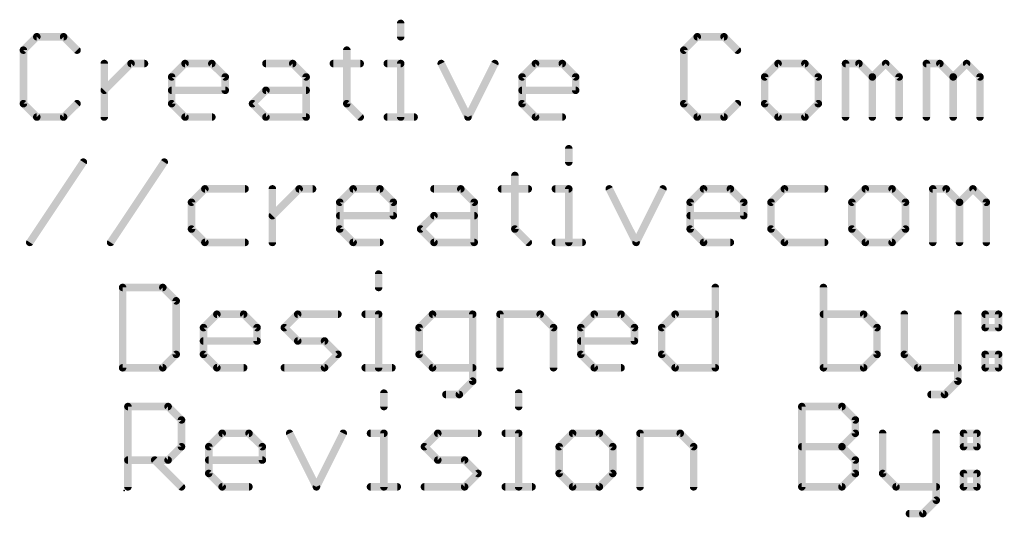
# Model space of a CAD drawing. Extents: x -45 to 63, y -30 to 12.
# Drawn here: x -14.82 to 5.08, y -29.75 to -19.67 of the extents above; entities that cross this region are included whole.
import ezdxf

# ---------------------------------------------------------------- set-up
doc = ezdxf.new("R2010")
doc.units = 0
doc.layers.add('23', color=53, linetype='CONTINUOUS')
doc.layers.add('51', color=53, linetype='CONTINUOUS')

msp = doc.modelspace()

# ---------------------------------------------------------------- linework, layer by layer
at = {"layer": '23'}
msp.add_point((-12.7, -29.21), dxfattribs=at)
at = {"layer": '51', "const_width": 0.1524}
for points in [[(-7.1009, -19.7426), (-7.1009, -20.0138)], [(-14.4681, -20.0138), (-14.7393, -20.285)], [(-13.9258, -20.0138), (-14.4681, -20.0138)], [(-13.6546, -20.285), (-13.9258, -20.0138)], [(-1.098, -20.0138), (-1.3691, -20.285)], [(-0.5556, -20.0138), (-1.098, -20.0138)], [(-0.2845, -20.285), (-0.5556, -20.0138)], [(-14.7393, -20.285), (-14.7393, -21.3696)], [(-8.1923, -20.285), (-8.1923, -21.3696)], [(-1.3691, -20.285), (-1.3691, -21.3696)], [(-13.1021, -21.6408), (-13.1021, -20.5561)], [(-13.1021, -21.0985), (-12.5598, -20.5561)], [(-12.5598, -20.5561), (-12.2886, -20.5561)], [(-11.7378, -20.8273), (-11.4666, -20.5561)], [(-11.4666, -20.5561), (-10.9243, -20.5561)], [(-10.9243, -20.5561), (-10.6531, -20.8273)], [(-9.8295, -20.5561), (-9.2871, -20.5561)], [(-9.2871, -20.5561), (-9.016, -20.8273)], [(-8.4635, -20.5561), (-7.9212, -20.5561)], [(-7.372, -20.5561), (-7.1009, -20.5561)], [(-7.1009, -20.5561), (-7.1009, -21.6408)], [(-6.2806, -20.5561), (-5.7383, -21.6408)], [(-5.7383, -21.6408), (-5.1959, -20.5561)], [(-4.6435, -20.8273), (-4.3723, -20.5561)], [(-4.3723, -20.5561), (-3.83, -20.5561)], [(-3.83, -20.5561), (-3.5588, -20.8273)], [(0.5392, -20.5561), (0.268, -20.8273)], [(1.0815, -20.5561), (0.5392, -20.5561)], [(1.3527, -20.8273), (1.0815, -20.5561)], [(1.9052, -21.6408), (1.9052, -20.5561)], [(1.9052, -20.5561), (2.1763, -20.5561)], [(2.1763, -20.5561), (2.4475, -20.8273)], [(2.4475, -20.8273), (2.7187, -20.5561)], [(2.7187, -20.5561), (2.9898, -20.8273)], [(3.5423, -21.6408), (3.5423, -20.5561)], [(3.5423, -20.5561), (3.8135, -20.5561)], [(3.8135, -20.5561), (4.0847, -20.8273)], [(4.0847, -20.8273), (4.3558, -20.5561)], [(4.3558, -20.5561), (4.627, -20.8273)], [(-11.7378, -21.3696), (-11.7378, -20.8273)], [(-10.6531, -20.8273), (-10.6531, -21.0985)], [(-9.016, -20.8273), (-9.016, -21.6408)], [(-4.6435, -21.3696), (-4.6435, -20.8273)], [(-3.5588, -20.8273), (-3.5588, -21.0985)], [(0.268, -20.8273), (0.268, -21.3696)], [(1.3527, -21.3696), (1.3527, -20.8273)], [(2.4475, -20.8273), (2.4475, -21.6408)], [(2.9898, -20.8273), (2.9898, -21.6408)], [(4.0847, -20.8273), (4.0847, -21.6408)], [(4.627, -20.8273), (4.627, -21.6408)], [(-10.6531, -21.0985), (-11.7378, -21.0985)], [(-10.1006, -21.3696), (-9.8295, -21.0985)], [(-9.8295, -21.0985), (-9.016, -21.0985)], [(-3.5588, -21.0985), (-4.6435, -21.0985)], [(-14.7393, -21.3696), (-14.4681, -21.6408)], [(-13.9258, -21.6408), (-13.6546, -21.3696)], [(-11.4666, -21.6408), (-11.7378, -21.3696)], [(-9.8295, -21.6408), (-10.1006, -21.3696)], [(-8.1923, -21.3696), (-7.9212, -21.6408)], [(-4.3723, -21.6408), (-4.6435, -21.3696)], [(-1.3691, -21.3696), (-1.098, -21.6408)], [(-0.5556, -21.6408), (-0.2845, -21.3696)], [(0.268, -21.3696), (0.5392, -21.6408)], [(1.0815, -21.6408), (1.3527, -21.3696)], [(-14.4681, -21.6408), (-13.9258, -21.6408)], [(-10.9243, -21.6408), (-11.4666, -21.6408)], [(-9.016, -21.6408), (-9.8295, -21.6408)], [(-7.372, -21.6408), (-6.8297, -21.6408)], [(-3.83, -21.6408), (-4.3723, -21.6408)], [(-1.098, -21.6408), (-0.5556, -21.6408)], [(0.5392, -21.6408), (1.0815, -21.6408)], [(-3.6982, -22.2826), (-3.6982, -22.5538)], [(-14.6108, -24.1808), (-13.5262, -22.5538)], [(-12.9737, -24.1808), (-11.889, -22.5538)], [(-4.7896, -22.825), (-4.7896, -23.9096)], [(-11.0654, -23.0961), (-11.3365, -23.3673)], [(-10.2519, -23.0961), (-11.0654, -23.0961)], [(-9.6994, -24.1808), (-9.6994, -23.0961)], [(-9.6994, -23.6385), (-9.157, -23.0961)], [(-9.157, -23.0961), (-8.8859, -23.0961)], [(-8.3351, -23.3673), (-8.0639, -23.0961)], [(-8.0639, -23.0961), (-7.5216, -23.0961)], [(-7.5216, -23.0961), (-7.2504, -23.3673)], [(-6.4268, -23.0961), (-5.8844, -23.0961)], [(-5.8844, -23.0961), (-5.6133, -23.3673)], [(-5.0608, -23.0961), (-4.5184, -23.0961)], [(-3.9693, -23.0961), (-3.6982, -23.0961)], [(-3.6982, -23.0961), (-3.6982, -24.1808)], [(-2.8779, -23.0961), (-2.3356, -24.1808)], [(-2.3356, -24.1808), (-1.7932, -23.0961)], [(-1.2407, -23.3673), (-0.9696, -23.0961)], [(-0.9696, -23.0961), (-0.4272, -23.0961)], [(-0.4272, -23.0961), (-0.1561, -23.3673)], [(0.6676, -23.0961), (0.3964, -23.3673)], [(1.4811, -23.0961), (0.6676, -23.0961)], [(2.3047, -23.0961), (2.0336, -23.3673)], [(2.8471, -23.0961), (2.3047, -23.0961)], [(3.1182, -23.3673), (2.8471, -23.0961)], [(3.6707, -24.1808), (3.6707, -23.0961)], [(3.6707, -23.0961), (3.9419, -23.0961)], [(3.9419, -23.0961), (4.2131, -23.3673)], [(4.2131, -23.3673), (4.4842, -23.0961)], [(4.4842, -23.0961), (4.7554, -23.3673)], [(-11.3365, -23.3673), (-11.3365, -23.9096)], [(-8.3351, -23.9096), (-8.3351, -23.3673)], [(-7.2504, -23.3673), (-7.2504, -23.6385)], [(-5.6133, -23.3673), (-5.6133, -24.1808)], [(-1.2407, -23.9096), (-1.2407, -23.3673)], [(-0.1561, -23.3673), (-0.1561, -23.6385)], [(0.3964, -23.3673), (0.3964, -23.9096)], [(2.0336, -23.3673), (2.0336, -23.9096)], [(3.1182, -23.9096), (3.1182, -23.3673)], [(4.2131, -23.3673), (4.2131, -24.1808)], [(4.7554, -23.3673), (4.7554, -24.1808)], [(-7.2504, -23.6385), (-8.3351, -23.6385)], [(-6.6979, -23.9096), (-6.4268, -23.6385)], [(-6.4268, -23.6385), (-5.6133, -23.6385)], [(-0.1561, -23.6385), (-1.2407, -23.6385)], [(-11.3365, -23.9096), (-11.0654, -24.1808)], [(-8.0639, -24.1808), (-8.3351, -23.9096)], [(-6.4268, -24.1808), (-6.6979, -23.9096)], [(-4.7896, -23.9096), (-4.5184, -24.1808)], [(-0.9696, -24.1808), (-1.2407, -23.9096)], [(0.3964, -23.9096), (0.6676, -24.1808)], [(2.0336, -23.9096), (2.3047, -24.1808)], [(2.8471, -24.1808), (3.1182, -23.9096)], [(-11.0654, -24.1808), (-10.2519, -24.1808)], [(-7.5216, -24.1808), (-8.0639, -24.1808)], [(-5.6133, -24.1808), (-6.4268, -24.1808)], [(-3.9693, -24.1808), (-3.427, -24.1808)], [(-0.4272, -24.1808), (-0.9696, -24.1808)], [(0.6676, -24.1808), (1.4811, -24.1808)], [(2.3047, -24.1808), (2.8471, -24.1808)], [(-7.5483, -24.8226), (-7.5483, -25.0938)], [(-12.7309, -25.0938), (-12.7309, -26.7208)], [(-11.9174, -25.0938), (-12.7309, -25.0938)], [(-11.6463, -25.365), (-11.9174, -25.0938)], [(-0.7319, -25.0938), (-0.7319, -26.7208)], [(1.4578, -25.0938), (1.4578, -26.7208)], [(-11.6463, -26.4496), (-11.6463, -25.365)], [(-11.0938, -25.9073), (-10.8226, -25.6361)], [(-10.8226, -25.6361), (-10.2803, -25.6361)], [(-10.2803, -25.6361), (-10.0091, -25.9073)], [(-9.4566, -25.9073), (-9.1854, -25.6361)], [(-9.1854, -25.6361), (-8.372, -25.6361)], [(-7.8195, -25.6361), (-7.5483, -25.6361)], [(-7.5483, -25.6361), (-7.5483, -26.7208)], [(-6.4569, -25.6361), (-6.728, -25.9073)], [(-5.6434, -25.6361), (-6.4569, -25.6361)], [(-5.6434, -26.992), (-5.6434, -25.6361)], [(-5.0909, -26.7208), (-5.0909, -25.6361)], [(-5.0909, -25.6361), (-4.2774, -25.6361)], [(-4.2774, -25.6361), (-4.0062, -25.9073)], [(-3.4537, -25.9073), (-3.1825, -25.6361)], [(-3.1825, -25.6361), (-2.6402, -25.6361)], [(-2.6402, -25.6361), (-2.369, -25.9073)], [(-1.8165, -25.9073), (-1.5454, -25.6361)], [(-1.5454, -25.6361), (-0.7319, -25.6361)], [(2.2713, -25.6361), (1.4578, -25.6361)], [(2.5424, -25.9073), (2.2713, -25.6361)], [(3.0949, -25.6361), (3.0949, -26.4496)], [(4.1796, -25.6361), (4.1796, -26.992)], [(4.7321, -25.6361), (5.0032, -25.6361)], [(4.7321, -25.9073), (4.7321, -25.6361)], [(5.0032, -25.6361), (5.0032, -25.9073)], [(-11.0938, -26.4496), (-11.0938, -25.9073)], [(-10.0091, -25.9073), (-10.0091, -26.1785)], [(-9.1854, -26.1785), (-9.4566, -25.9073)], [(-6.728, -25.9073), (-6.728, -26.4496)], [(-4.0062, -25.9073), (-4.0062, -26.7208)], [(-3.4537, -26.4496), (-3.4537, -25.9073)], [(-2.369, -25.9073), (-2.369, -26.1785)], [(-1.8165, -26.4496), (-1.8165, -25.9073)], [(2.5424, -26.4496), (2.5424, -25.9073)], [(5.0032, -25.9073), (4.7321, -25.9073)], [(-10.0091, -26.1785), (-11.0938, -26.1785)], [(-8.6431, -26.1785), (-9.1854, -26.1785)], [(-8.372, -26.4496), (-8.6431, -26.1785)], [(-2.369, -26.1785), (-3.4537, -26.1785)], [(-11.9174, -26.7208), (-11.6463, -26.4496)], [(-10.8226, -26.7208), (-11.0938, -26.4496)], [(-8.6431, -26.7208), (-8.372, -26.4496)], [(-6.728, -26.4496), (-6.4569, -26.7208)], [(-3.1825, -26.7208), (-3.4537, -26.4496)], [(-1.5454, -26.7208), (-1.8165, -26.4496)], [(2.2713, -26.7208), (2.5424, -26.4496)], [(3.0949, -26.4496), (3.3661, -26.7208)], [(4.7321, -26.4496), (5.0032, -26.4496)], [(4.7321, -26.7208), (4.7321, -26.4496)], [(5.0032, -26.4496), (5.0032, -26.7208)], [(-12.7309, -26.7208), (-11.9174, -26.7208)], [(-10.2803, -26.7208), (-10.8226, -26.7208)], [(-9.4566, -26.7208), (-8.6431, -26.7208)], [(-7.8195, -26.7208), (-7.2771, -26.7208)], [(-6.4569, -26.7208), (-5.6434, -26.7208)], [(-2.6402, -26.7208), (-3.1825, -26.7208)], [(-0.7319, -26.7208), (-1.5454, -26.7208)], [(1.4578, -26.7208), (2.2713, -26.7208)], [(3.3661, -26.7208), (4.1796, -26.7208)], [(5.0032, -26.7208), (4.7321, -26.7208)], [(-5.9145, -27.2631), (-5.6434, -26.992)], [(4.1796, -26.992), (3.9084, -27.2631)], [(-7.4412, -27.2356), (-7.4412, -27.5068)], [(-6.1857, -27.2631), (-5.9145, -27.2631)], [(-4.7126, -27.2356), (-4.7126, -27.5068)], [(3.9084, -27.2631), (3.6373, -27.2631)], [(-12.6238, -29.1338), (-12.6238, -27.5068)], [(-12.6238, -27.5068), (-11.8103, -27.5068)], [(-11.8103, -27.5068), (-11.5391, -27.778)], [(1.0192, -29.1338), (1.0192, -27.5068)], [(1.0192, -27.5068), (1.8327, -27.5068)], [(1.8327, -27.5068), (2.1038, -27.778)], [(-11.5391, -27.778), (-11.5391, -28.3203)], [(2.1038, -27.778), (2.1038, -28.0491)], [(-10.9866, -28.3203), (-10.7155, -28.0491)], [(-10.7155, -28.0491), (-10.1731, -28.0491)], [(-10.1731, -28.0491), (-9.902, -28.3203)], [(-9.3495, -28.0491), (-8.8072, -29.1338)], [(-8.8072, -29.1338), (-8.2648, -28.0491)], [(-7.7123, -28.0491), (-7.4412, -28.0491)], [(-7.4412, -28.0491), (-7.4412, -29.1338)], [(-6.6209, -28.3203), (-6.3497, -28.0491)], [(-6.3497, -28.0491), (-5.5362, -28.0491)], [(-4.9837, -28.0491), (-4.7126, -28.0491)], [(-4.7126, -28.0491), (-4.7126, -29.1338)], [(-3.6211, -28.0491), (-3.8923, -28.3203)], [(-3.0788, -28.0491), (-3.6211, -28.0491)], [(-2.8076, -28.3203), (-3.0788, -28.0491)], [(-2.2551, -29.1338), (-2.2551, -28.0491)], [(-2.2551, -28.0491), (-1.4417, -28.0491)], [(-1.4417, -28.0491), (-1.1705, -28.3203)], [(2.1038, -28.0491), (1.8327, -28.3203)], [(2.6563, -28.0491), (2.6563, -28.8626)], [(3.741, -28.0491), (3.741, -29.405)], [(4.2935, -28.0491), (4.5646, -28.0491)], [(4.2935, -28.3203), (4.2935, -28.0491)], [(4.5646, -28.0491), (4.5646, -28.3203)], [(-11.5391, -28.3203), (-11.8103, -28.5915)], [(-10.9866, -28.8626), (-10.9866, -28.3203)], [(-9.902, -28.3203), (-9.902, -28.5915)], [(-6.3497, -28.5915), (-6.6209, -28.3203)], [(-3.8923, -28.3203), (-3.8923, -28.8626)], [(-2.8076, -28.8626), (-2.8076, -28.3203)], [(-1.1705, -28.3203), (-1.1705, -29.1338)], [(1.0192, -28.3203), (1.8327, -28.3203)], [(1.8327, -28.3203), (2.1038, -28.5915)], [(4.5646, -28.3203), (4.2935, -28.3203)], [(-11.8103, -28.5915), (-12.6238, -28.5915)], [(-12.0815, -28.5915), (-11.5391, -29.1338)], [(-9.902, -28.5915), (-10.9866, -28.5915)], [(-5.8074, -28.5915), (-6.3497, -28.5915)], [(-5.5362, -28.8626), (-5.8074, -28.5915)], [(2.1038, -28.5915), (2.1038, -28.8626)], [(-10.7155, -29.1338), (-10.9866, -28.8626)], [(-5.8074, -29.1338), (-5.5362, -28.8626)], [(-3.8923, -28.8626), (-3.6211, -29.1338)], [(-3.0788, -29.1338), (-2.8076, -28.8626)], [(2.1038, -28.8626), (1.8327, -29.1338)], [(2.6563, -28.8626), (2.9275, -29.1338)], [(4.2935, -28.8626), (4.5646, -28.8626)], [(4.2935, -29.1338), (4.2935, -28.8626)], [(4.5646, -28.8626), (4.5646, -29.1338)], [(-10.1731, -29.1338), (-10.7155, -29.1338)], [(-7.7123, -29.1338), (-7.17, -29.1338)], [(-6.6209, -29.1338), (-5.8074, -29.1338)], [(-4.9837, -29.1338), (-4.4414, -29.1338)], [(-3.6211, -29.1338), (-3.0788, -29.1338)], [(1.8327, -29.1338), (1.0192, -29.1338)], [(2.9275, -29.1338), (3.741, -29.1338)], [(4.5646, -29.1338), (4.2935, -29.1338)], [(3.741, -29.405), (3.4698, -29.6761)], [(3.4698, -29.6761), (3.1987, -29.6761)]]:
    msp.add_lwpolyline(points, dxfattribs=at)
at = {"layer": '51', "const_width": 0.0762}
for points in [[(-7.0628, -19.7426, 1), (-7.139, -19.7426)], [(-14.4681, -19.9757, 1), (-14.4681, -20.0519)], [(-14.4411, -20.0408, 1), (-14.495, -19.9869)], [(-13.8988, -19.9869, 1), (-13.9527, -20.0408)], [(-13.9258, -20.0519, 1), (-13.9258, -19.9757)], [(-7.139, -20.0138, 1), (-7.0628, -20.0138)], [(-1.098, -19.9757, 1), (-1.098, -20.0519)], [(-1.071, -20.0408, 1), (-1.1249, -19.9869)], [(-0.5287, -19.9869, 1), (-0.5826, -20.0408)], [(-0.5556, -20.0519, 1), (-0.5556, -19.9757)], [(-14.7012, -20.285, 1), (-14.7774, -20.285)], [(-14.7662, -20.258, 1), (-14.7123, -20.3119)], [(-13.6815, -20.3119, 1), (-13.6277, -20.258)], [(-8.1542, -20.285, 1), (-8.2304, -20.285)], [(-1.3961, -20.258, 1), (-1.3422, -20.3119)], [(-1.331, -20.285, 1), (-1.4072, -20.285)], [(-0.3114, -20.3119, 1), (-0.2575, -20.258)], [(-13.064, -20.5561, 1), (-13.1402, -20.5561)], [(-12.5598, -20.518, 1), (-12.5598, -20.5942)], [(-12.5328, -20.5831, 1), (-12.5867, -20.5292)], [(-12.2886, -20.5942, 1), (-12.2886, -20.518)], [(-11.4666, -20.518, 1), (-11.4666, -20.5942)], [(-11.4397, -20.5831, 1), (-11.4936, -20.5292)], [(-10.8974, -20.5292, 1), (-10.9512, -20.5831)], [(-10.9243, -20.5942, 1), (-10.9243, -20.518)], [(-9.8295, -20.518, 1), (-9.8295, -20.5942)], [(-9.2602, -20.5292, 1), (-9.3141, -20.5831)], [(-9.2871, -20.5942, 1), (-9.2871, -20.518)], [(-8.4635, -20.518, 1), (-8.4635, -20.5942)], [(-7.9212, -20.5942, 1), (-7.9212, -20.518)], [(-7.372, -20.518, 1), (-7.372, -20.5942)], [(-7.0628, -20.5561, 1), (-7.139, -20.5561)], [(-7.1009, -20.5942, 1), (-7.1009, -20.518)], [(-6.2465, -20.5391, 1), (-6.3147, -20.5732)], [(-5.1619, -20.5732, 1), (-5.23, -20.5391)], [(-4.3723, -20.518, 1), (-4.3723, -20.5942)], [(-4.3453, -20.5831, 1), (-4.3992, -20.5292)], [(-3.803, -20.5292, 1), (-3.8569, -20.5831)], [(-3.83, -20.5942, 1), (-3.83, -20.518)], [(0.5392, -20.518, 1), (0.5392, -20.5942)], [(0.5661, -20.5831, 1), (0.5122, -20.5292)], [(1.1085, -20.5292, 1), (1.0546, -20.5831)], [(1.0815, -20.5942, 1), (1.0815, -20.518)], [(1.9433, -20.5561, 1), (1.8671, -20.5561)], [(1.9052, -20.518, 1), (1.9052, -20.5942)], [(2.2033, -20.5292, 1), (2.1494, -20.5831)], [(2.1763, -20.5942, 1), (2.1763, -20.518)], [(2.7456, -20.5292, 1), (2.6917, -20.5831)], [(2.7456, -20.5831, 1), (2.6917, -20.5292)], [(3.5804, -20.5561, 1), (3.5042, -20.5561)], [(3.5423, -20.518, 1), (3.5423, -20.5942)], [(3.8404, -20.5292, 1), (3.7865, -20.5831)], [(3.8135, -20.5942, 1), (3.8135, -20.518)], [(4.3828, -20.5292, 1), (4.3289, -20.5831)], [(4.3828, -20.5831, 1), (4.3289, -20.5292)], [(-11.6997, -20.8273, 1), (-11.7759, -20.8273)], [(-11.7647, -20.8004, 1), (-11.7109, -20.8542)], [(-10.615, -20.8273, 1), (-10.6912, -20.8273)], [(-10.6801, -20.8542, 1), (-10.6262, -20.8004)], [(-8.9779, -20.8273, 1), (-9.0541, -20.8273)], [(-9.0429, -20.8542, 1), (-8.989, -20.8004)], [(-4.6054, -20.8273, 1), (-4.6816, -20.8273)], [(-4.6704, -20.8004, 1), (-4.6165, -20.8542)], [(-3.5207, -20.8273, 1), (-3.5969, -20.8273)], [(-3.5857, -20.8542, 1), (-3.5319, -20.8004)], [(0.3061, -20.8273, 1), (0.2299, -20.8273)], [(0.2411, -20.8004, 1), (0.295, -20.8542)], [(1.3908, -20.8273, 1), (1.3146, -20.8273)], [(1.3257, -20.8542, 1), (1.3796, -20.8004)], [(2.4856, -20.8273, 1), (2.4094, -20.8273)], [(2.4206, -20.8004, 1), (2.4744, -20.8542)], [(2.4206, -20.8542, 1), (2.4744, -20.8004)], [(3.0279, -20.8273, 1), (2.9517, -20.8273)], [(2.9629, -20.8542, 1), (3.0168, -20.8004)], [(4.1228, -20.8273, 1), (4.0466, -20.8273)], [(4.0577, -20.8004, 1), (4.1116, -20.8542)], [(4.0577, -20.8542, 1), (4.1116, -20.8004)], [(4.6651, -20.8273, 1), (4.5889, -20.8273)], [(4.6, -20.8542, 1), (4.6539, -20.8004)], [(-13.129, -21.0715, 1), (-13.0752, -21.1254)], [(-11.7378, -21.0604, 1), (-11.7378, -21.1366)], [(-10.6912, -21.0985, 1), (-10.615, -21.0985)], [(-10.6531, -21.1366, 1), (-10.6531, -21.0604)], [(-9.8295, -21.0604, 1), (-9.8295, -21.1366)], [(-9.8025, -21.1254, 1), (-9.8564, -21.0715)], [(-9.016, -21.1366, 1), (-9.016, -21.0604)], [(-4.6435, -21.0604, 1), (-4.6435, -21.1366)], [(-3.5969, -21.0985, 1), (-3.5207, -21.0985)], [(-3.5588, -21.1366, 1), (-3.5588, -21.0604)], [(-14.7123, -21.3427, 1), (-14.7662, -21.3966)], [(-14.7774, -21.3696, 1), (-14.7012, -21.3696)], [(-13.6277, -21.3966, 1), (-13.6815, -21.3427)], [(-11.7109, -21.3427, 1), (-11.7647, -21.3966)], [(-11.7759, -21.3696, 1), (-11.6997, -21.3696)], [(-10.0737, -21.3427, 1), (-10.1276, -21.3966)], [(-10.1276, -21.3427, 1), (-10.0737, -21.3966)], [(-8.1654, -21.3427, 1), (-8.2193, -21.3966)], [(-8.2304, -21.3696, 1), (-8.1542, -21.3696)], [(-4.6165, -21.3427, 1), (-4.6704, -21.3966)], [(-4.6816, -21.3696, 1), (-4.6054, -21.3696)], [(-1.3422, -21.3427, 1), (-1.3961, -21.3966)], [(-1.4072, -21.3696, 1), (-1.331, -21.3696)], [(-0.2575, -21.3966, 1), (-0.3114, -21.3427)], [(0.295, -21.3427, 1), (0.2411, -21.3966)], [(0.2299, -21.3696, 1), (0.3061, -21.3696)], [(1.3146, -21.3696, 1), (1.3908, -21.3696)], [(1.3796, -21.3966, 1), (1.3257, -21.3427)], [(-14.4681, -21.6027, 1), (-14.4681, -21.6789)], [(-14.495, -21.6677, 1), (-14.4411, -21.6139)], [(-13.9527, -21.6139, 1), (-13.8988, -21.6677)], [(-13.9258, -21.6789, 1), (-13.9258, -21.6027)], [(-13.1402, -21.6408, 1), (-13.064, -21.6408)], [(-11.4666, -21.6027, 1), (-11.4666, -21.6789)], [(-11.4936, -21.6677, 1), (-11.4397, -21.6139)], [(-10.9243, -21.6789, 1), (-10.9243, -21.6027)], [(-9.8295, -21.6027, 1), (-9.8295, -21.6789)], [(-9.8564, -21.6677, 1), (-9.8025, -21.6139)], [(-9.0541, -21.6408, 1), (-8.9779, -21.6408)], [(-9.016, -21.6789, 1), (-9.016, -21.6027)], [(-7.9481, -21.6677, 1), (-7.8942, -21.6139)], [(-7.372, -21.6027, 1), (-7.372, -21.6789)], [(-7.139, -21.6408, 1), (-7.0628, -21.6408)], [(-6.8297, -21.6789, 1), (-6.8297, -21.6027)], [(-5.7724, -21.6238, 1), (-5.7042, -21.6578)], [(-5.7724, -21.6578, 1), (-5.7042, -21.6238)], [(-4.3723, -21.6027, 1), (-4.3723, -21.6789)], [(-4.3992, -21.6677, 1), (-4.3453, -21.6139)], [(-3.83, -21.6789, 1), (-3.83, -21.6027)], [(-1.098, -21.6027, 1), (-1.098, -21.6789)], [(-1.1249, -21.6677, 1), (-1.071, -21.6139)], [(-0.5826, -21.6139, 1), (-0.5287, -21.6677)], [(-0.5556, -21.6789, 1), (-0.5556, -21.6027)], [(0.5392, -21.6027, 1), (0.5392, -21.6789)], [(0.5122, -21.6677, 1), (0.5661, -21.6139)], [(1.0546, -21.6139, 1), (1.1084, -21.6677)], [(1.0815, -21.6789, 1), (1.0815, -21.6027)], [(1.8671, -21.6408, 1), (1.9433, -21.6408)], [(2.4094, -21.6408, 1), (2.4856, -21.6408)], [(2.9517, -21.6408, 1), (3.0279, -21.6408)], [(3.5042, -21.6408, 1), (3.5804, -21.6408)], [(4.0466, -21.6408, 1), (4.1228, -21.6408)], [(4.5889, -21.6408, 1), (4.6651, -21.6408)], [(-3.6601, -22.2826, 1), (-3.7363, -22.2826)], [(-13.4945, -22.5749, 1), (-13.5579, -22.5327)], [(-11.8573, -22.5749, 1), (-11.9207, -22.5327)], [(-3.7363, -22.5538, 1), (-3.6601, -22.5538)], [(-4.7515, -22.825, 1), (-4.8277, -22.825)], [(-11.0654, -23.058, 1), (-11.0654, -23.1342)], [(-11.0384, -23.1231, 1), (-11.0923, -23.0692)], [(-10.2519, -23.1342, 1), (-10.2519, -23.058)], [(-9.6613, -23.0961, 1), (-9.7375, -23.0961)], [(-9.157, -23.058, 1), (-9.157, -23.1342)], [(-9.1301, -23.1231, 1), (-9.184, -23.0692)], [(-8.8859, -23.1342, 1), (-8.8859, -23.058)], [(-8.0639, -23.058, 1), (-8.0639, -23.1342)], [(-8.037, -23.1231, 1), (-8.0909, -23.0692)], [(-7.4946, -23.0692, 1), (-7.5485, -23.1231)], [(-7.5216, -23.1342, 1), (-7.5216, -23.058)], [(-6.4268, -23.058, 1), (-6.4268, -23.1342)], [(-5.8575, -23.0692, 1), (-5.9114, -23.1231)], [(-5.8844, -23.1342, 1), (-5.8844, -23.058)], [(-5.0608, -23.058, 1), (-5.0608, -23.1342)], [(-4.5184, -23.1342, 1), (-4.5184, -23.058)], [(-3.9693, -23.058, 1), (-3.9693, -23.1342)], [(-3.6601, -23.0961, 1), (-3.7363, -23.0961)], [(-3.6982, -23.1342, 1), (-3.6982, -23.058)], [(-2.8438, -23.0791, 1), (-2.912, -23.1132)], [(-1.7592, -23.1132, 1), (-1.8273, -23.0791)], [(-0.9696, -23.058, 1), (-0.9696, -23.1342)], [(-0.9426, -23.1231, 1), (-0.9965, -23.0692)], [(-0.4003, -23.0692, 1), (-0.4542, -23.1231)], [(-0.4272, -23.1342, 1), (-0.4272, -23.058)], [(0.6676, -23.058, 1), (0.6676, -23.1342)], [(0.6945, -23.1231, 1), (0.6406, -23.0692)], [(1.4811, -23.1342, 1), (1.4811, -23.058)], [(2.3047, -23.058, 1), (2.3047, -23.1342)], [(2.3317, -23.1231, 1), (2.2778, -23.0692)], [(2.874, -23.0692, 1), (2.8201, -23.1231)], [(2.8471, -23.1342, 1), (2.8471, -23.058)], [(3.7088, -23.0961, 1), (3.6326, -23.0961)], [(3.6707, -23.058, 1), (3.6707, -23.1342)], [(3.9688, -23.0692, 1), (3.915, -23.1231)], [(3.9419, -23.1342, 1), (3.9419, -23.058)], [(4.5112, -23.0692, 1), (4.4573, -23.1231)], [(4.5112, -23.1231, 1), (4.4573, -23.0692)], [(-11.2984, -23.3673, 1), (-11.3746, -23.3673)], [(-11.3635, -23.3404, 1), (-11.3096, -23.3942)], [(-8.297, -23.3673, 1), (-8.3732, -23.3673)], [(-8.362, -23.3404, 1), (-8.3081, -23.3942)], [(-7.2123, -23.3673, 1), (-7.2885, -23.3673)], [(-7.2774, -23.3942, 1), (-7.2235, -23.3404)], [(-5.5752, -23.3673, 1), (-5.6514, -23.3673)], [(-5.6402, -23.3942, 1), (-5.5863, -23.3404)], [(-1.2026, -23.3673, 1), (-1.2788, -23.3673)], [(-1.2677, -23.3404, 1), (-1.2138, -23.3942)], [(-0.118, -23.3673, 1), (-0.1942, -23.3673)], [(-0.183, -23.3942, 1), (-0.1291, -23.3404)], [(0.4345, -23.3673, 1), (0.3583, -23.3673)], [(0.3695, -23.3404, 1), (0.4234, -23.3942)], [(2.0717, -23.3673, 1), (1.9955, -23.3673)], [(2.0066, -23.3404, 1), (2.0605, -23.3942)], [(3.1563, -23.3673, 1), (3.0801, -23.3673)], [(3.0913, -23.3942, 1), (3.1452, -23.3404)], [(4.2512, -23.3673, 1), (4.175, -23.3673)], [(4.1861, -23.3404, 1), (4.24, -23.3942)], [(4.1861, -23.3942, 1), (4.24, -23.3404)], [(4.7935, -23.3673, 1), (4.7173, -23.3673)], [(4.7285, -23.3942, 1), (4.7823, -23.3404)], [(-9.7263, -23.6115, 1), (-9.6724, -23.6654)], [(-8.3351, -23.6004, 1), (-8.3351, -23.6766)], [(-7.2885, -23.6385, 1), (-7.2123, -23.6385)], [(-7.2504, -23.6766, 1), (-7.2504, -23.6004)], [(-6.4268, -23.6004, 1), (-6.4268, -23.6766)], [(-6.3998, -23.6654, 1), (-6.4537, -23.6115)], [(-5.6133, -23.6766, 1), (-5.6133, -23.6004)], [(-1.2407, -23.6004, 1), (-1.2407, -23.6766)], [(-0.1942, -23.6385, 1), (-0.118, -23.6385)], [(-0.1561, -23.6766, 1), (-0.1561, -23.6004)], [(-11.3096, -23.8827, 1), (-11.3635, -23.9366)], [(-11.3746, -23.9096, 1), (-11.2984, -23.9096)], [(-8.3081, -23.8827, 1), (-8.362, -23.9366)], [(-8.3732, -23.9096, 1), (-8.297, -23.9096)], [(-6.671, -23.8827, 1), (-6.7249, -23.9366)], [(-6.7249, -23.8827, 1), (-6.671, -23.9366)], [(-4.7627, -23.8827, 1), (-4.8165, -23.9366)], [(-4.8277, -23.9096, 1), (-4.7515, -23.9096)], [(-1.2138, -23.8827, 1), (-1.2677, -23.9366)], [(-1.2788, -23.9096, 1), (-1.2026, -23.9096)], [(0.4234, -23.8827, 1), (0.3695, -23.9366)], [(0.3583, -23.9096, 1), (0.4345, -23.9096)], [(2.0605, -23.8827, 1), (2.0066, -23.9366)], [(1.9955, -23.9096, 1), (2.0717, -23.9096)], [(3.0801, -23.9096, 1), (3.1563, -23.9096)], [(3.1452, -23.9366, 1), (3.0913, -23.8827)], [(-14.6425, -24.1597, 1), (-14.5791, -24.2019)], [(-13.0054, -24.1597, 1), (-12.942, -24.2019)], [(-11.0654, -24.1427, 1), (-11.0654, -24.2189)], [(-11.0923, -24.2077, 1), (-11.0384, -24.1539)], [(-10.2519, -24.2189, 1), (-10.2519, -24.1427)], [(-9.7375, -24.1808, 1), (-9.6613, -24.1808)], [(-8.0639, -24.1427, 1), (-8.0639, -24.2189)], [(-8.0909, -24.2077, 1), (-8.037, -24.1539)], [(-7.5216, -24.2189, 1), (-7.5216, -24.1427)], [(-6.4268, -24.1427, 1), (-6.4268, -24.2189)], [(-6.4537, -24.2077, 1), (-6.3998, -24.1539)], [(-5.6514, -24.1808, 1), (-5.5752, -24.1808)], [(-5.6133, -24.2189, 1), (-5.6133, -24.1427)], [(-4.5454, -24.2077, 1), (-4.4915, -24.1539)], [(-3.9693, -24.1427, 1), (-3.9693, -24.2189)], [(-3.7363, -24.1808, 1), (-3.6601, -24.1808)], [(-3.427, -24.2189, 1), (-3.427, -24.1427)], [(-2.3696, -24.1638, 1), (-2.3015, -24.1978)], [(-2.3696, -24.1978, 1), (-2.3015, -24.1638)], [(-0.9696, -24.1427, 1), (-0.9696, -24.2189)], [(-0.9965, -24.2077, 1), (-0.9426, -24.1539)], [(-0.4272, -24.2189, 1), (-0.4272, -24.1427)], [(0.6676, -24.1427, 1), (0.6676, -24.2189)], [(0.6406, -24.2077, 1), (0.6945, -24.1539)], [(1.4811, -24.2189, 1), (1.4811, -24.1427)], [(2.3047, -24.1427, 1), (2.3047, -24.2189)], [(2.2778, -24.2077, 1), (2.3317, -24.1539)], [(2.8201, -24.1539, 1), (2.874, -24.2077)], [(2.8471, -24.2189, 1), (2.8471, -24.1427)], [(3.6326, -24.1808, 1), (3.7088, -24.1808)], [(4.175, -24.1808, 1), (4.2512, -24.1808)], [(4.7173, -24.1808, 1), (4.7935, -24.1808)], [(-7.5102, -24.8226, 1), (-7.5864, -24.8226)], [(-12.6928, -25.0938, 1), (-12.769, -25.0938)], [(-12.7309, -25.0557, 1), (-12.7309, -25.1319)], [(-11.8905, -25.0669, 1), (-11.9444, -25.1208)], [(-11.9174, -25.1319, 1), (-11.9174, -25.0557)], [(-7.5864, -25.0938, 1), (-7.5102, -25.0938)], [(-0.6938, -25.0938, 1), (-0.77, -25.0938)], [(1.4959, -25.0938, 1), (1.4197, -25.0938)], [(-11.6082, -25.365, 1), (-11.6844, -25.365)], [(-11.6732, -25.3919, 1), (-11.6193, -25.338)], [(-10.8226, -25.598, 1), (-10.8226, -25.6742)], [(-10.7957, -25.6631, 1), (-10.8495, -25.6092)], [(-10.2533, -25.6092, 1), (-10.3072, -25.6631)], [(-10.2803, -25.6742, 1), (-10.2803, -25.598)], [(-9.1854, -25.598, 1), (-9.1854, -25.6742)], [(-9.1585, -25.6631, 1), (-9.2124, -25.6092)], [(-8.372, -25.6742, 1), (-8.372, -25.598)], [(-7.8195, -25.598, 1), (-7.8195, -25.6742)], [(-7.5102, -25.6361, 1), (-7.5864, -25.6361)], [(-7.5483, -25.6742, 1), (-7.5483, -25.598)], [(-6.4569, -25.598, 1), (-6.4569, -25.6742)], [(-6.4299, -25.6631, 1), (-6.4838, -25.6092)], [(-5.6053, -25.6361, 1), (-5.6815, -25.6361)], [(-5.6434, -25.6742, 1), (-5.6434, -25.598)], [(-5.0528, -25.6361, 1), (-5.129, -25.6361)], [(-5.0909, -25.598, 1), (-5.0909, -25.6742)], [(-4.2504, -25.6092, 1), (-4.3043, -25.6631)], [(-4.2774, -25.6742, 1), (-4.2774, -25.598)], [(-3.1825, -25.598, 1), (-3.1825, -25.6742)], [(-3.1556, -25.6631, 1), (-3.2095, -25.6092)], [(-2.6133, -25.6092, 1), (-2.6672, -25.6631)], [(-2.6402, -25.6742, 1), (-2.6402, -25.598)], [(-1.5454, -25.598, 1), (-1.5454, -25.6742)], [(-1.5184, -25.6631, 1), (-1.5723, -25.6092)], [(-0.7319, -25.6742, 1), (-0.7319, -25.598)], [(1.4578, -25.598, 1), (1.4578, -25.6742)], [(2.2982, -25.6092, 1), (2.2443, -25.6631)], [(2.2713, -25.6742, 1), (2.2713, -25.598)], [(3.133, -25.6361, 1), (3.0568, -25.6361)], [(4.2177, -25.6361, 1), (4.1415, -25.6361)], [(4.7321, -25.598, 1), (4.7321, -25.6742)], [(4.7702, -25.6361, 1), (4.694, -25.6361)], [(5.0413, -25.6361, 1), (4.9651, -25.6361)], [(5.0032, -25.6742, 1), (5.0032, -25.598)], [(-11.0557, -25.9073, 1), (-11.1319, -25.9073)], [(-11.1207, -25.8804, 1), (-11.0668, -25.9342)], [(-9.971, -25.9073, 1), (-10.0472, -25.9073)], [(-10.036, -25.9342, 1), (-9.9822, -25.8804)], [(-9.4297, -25.8804, 1), (-9.4836, -25.9342)], [(-9.4836, -25.8804, 1), (-9.4297, -25.9342)], [(-6.6899, -25.9073, 1), (-6.7661, -25.9073)], [(-6.755, -25.8804, 1), (-6.7011, -25.9342)], [(-3.9681, -25.9073, 1), (-4.0443, -25.9073)], [(-4.0331, -25.9342, 1), (-3.9793, -25.8804)], [(-3.4156, -25.9073, 1), (-3.4918, -25.9073)], [(-3.4806, -25.8804, 1), (-3.4268, -25.9342)], [(-2.3309, -25.9073, 1), (-2.4071, -25.9073)], [(-2.396, -25.9342, 1), (-2.3421, -25.8804)], [(-1.7784, -25.9073, 1), (-1.8546, -25.9073)], [(-1.8435, -25.8804, 1), (-1.7896, -25.9342)], [(2.5805, -25.9073, 1), (2.5043, -25.9073)], [(2.5155, -25.9342, 1), (2.5694, -25.8804)], [(4.7321, -25.8692, 1), (4.7321, -25.9454)], [(5.0032, -25.9454, 1), (5.0032, -25.8692)], [(4.694, -25.9073, 1), (4.7702, -25.9073)], [(4.9651, -25.9073, 1), (5.0413, -25.9073)], [(-11.0938, -26.1404, 1), (-11.0938, -26.2166)], [(-10.0472, -26.1785, 1), (-9.971, -26.1785)], [(-10.0091, -26.2166, 1), (-10.0091, -26.1404)], [(-9.1854, -26.1404, 1), (-9.1854, -26.2166)], [(-9.2124, -26.2054, 1), (-9.1585, -26.1515)], [(-8.6162, -26.1515, 1), (-8.6701, -26.2054)], [(-8.6431, -26.2166, 1), (-8.6431, -26.1404)], [(-3.4537, -26.1404, 1), (-3.4537, -26.2166)], [(-2.4071, -26.1785, 1), (-2.3309, -26.1785)], [(-2.369, -26.2166, 1), (-2.369, -26.1404)], [(-11.6844, -26.4496, 1), (-11.6082, -26.4496)], [(-11.6193, -26.4766, 1), (-11.6732, -26.4227)], [(-11.0668, -26.4227, 1), (-11.1207, -26.4766)], [(-11.1319, -26.4496, 1), (-11.0557, -26.4496)], [(-8.345, -26.4766, 1), (-8.3989, -26.4227)], [(-8.3989, -26.4766, 1), (-8.345, -26.4227)], [(-6.7011, -26.4227, 1), (-6.755, -26.4766)], [(-6.7661, -26.4496, 1), (-6.6899, -26.4496)], [(-3.4268, -26.4227, 1), (-3.4806, -26.4766)], [(-3.4918, -26.4496, 1), (-3.4156, -26.4496)], [(-1.7896, -26.4227, 1), (-1.8435, -26.4766)], [(-1.8546, -26.4496, 1), (-1.7784, -26.4496)], [(2.5043, -26.4496, 1), (2.5805, -26.4496)], [(2.5694, -26.4766, 1), (2.5155, -26.4227)], [(3.1219, -26.4227, 1), (3.068, -26.4766)], [(3.0568, -26.4496, 1), (3.133, -26.4496)], [(4.7321, -26.4115, 1), (4.7321, -26.4877)], [(4.7702, -26.4496, 1), (4.694, -26.4496)], [(5.0413, -26.4496, 1), (4.9651, -26.4496)], [(5.0032, -26.4877, 1), (5.0032, -26.4115)], [(-12.7309, -26.6827, 1), (-12.7309, -26.7589)], [(-11.9444, -26.6939, 1), (-11.8905, -26.7477)], [(-11.9174, -26.7589, 1), (-11.9174, -26.6827)], [(-10.8226, -26.6827, 1), (-10.8226, -26.7589)], [(-10.8495, -26.7477, 1), (-10.7957, -26.6939)], [(-10.2803, -26.7589, 1), (-10.2803, -26.6827)], [(-9.4566, -26.6827, 1), (-9.4566, -26.7589)], [(-8.6701, -26.6939, 1), (-8.6162, -26.7477)], [(-8.6431, -26.7589, 1), (-8.6431, -26.6827)], [(-7.8195, -26.6827, 1), (-7.8195, -26.7589)], [(-7.2771, -26.7589, 1), (-7.2771, -26.6827)], [(-6.4569, -26.6827, 1), (-6.4569, -26.7589)], [(-6.4838, -26.7477, 1), (-6.4299, -26.6939)], [(-5.6434, -26.7589, 1), (-5.6434, -26.6827)], [(-3.1825, -26.6827, 1), (-3.1825, -26.7589)], [(-3.2095, -26.7477, 1), (-3.1556, -26.6939)], [(-2.6402, -26.7589, 1), (-2.6402, -26.6827)], [(-1.5454, -26.6827, 1), (-1.5454, -26.7589)], [(-1.5723, -26.7477, 1), (-1.5184, -26.6939)], [(-0.7319, -26.7589, 1), (-0.7319, -26.6827)], [(1.4578, -26.6827, 1), (1.4578, -26.7589)], [(2.2443, -26.6939, 1), (2.2982, -26.7477)], [(2.2713, -26.7589, 1), (2.2713, -26.6827)], [(3.3661, -26.6827, 1), (3.3661, -26.7589)], [(3.3391, -26.7477, 1), (3.393, -26.6939)], [(4.1796, -26.7589, 1), (4.1796, -26.6827)], [(4.7321, -26.6827, 1), (4.7321, -26.7589)], [(5.0032, -26.7589, 1), (5.0032, -26.6827)], [(-12.769, -26.7208, 1), (-12.6928, -26.7208)], [(-7.5864, -26.7208, 1), (-7.5102, -26.7208)], [(-5.129, -26.7208, 1), (-5.0528, -26.7208)], [(-4.0443, -26.7208, 1), (-3.9681, -26.7208)], [(-0.77, -26.7208, 1), (-0.6938, -26.7208)], [(1.4197, -26.7208, 1), (1.4959, -26.7208)], [(4.694, -26.7208, 1), (4.7702, -26.7208)], [(4.9651, -26.7208, 1), (5.0413, -26.7208)], [(-5.6815, -26.992, 1), (-5.6053, -26.992)], [(-5.6164, -27.0189, 1), (-5.6703, -26.965)], [(4.1415, -26.992, 1), (4.2177, -26.992)], [(4.2065, -27.0189, 1), (4.1526, -26.965)], [(-7.4031, -27.2356, 1), (-7.4793, -27.2356)], [(-6.1857, -27.225, 1), (-6.1857, -27.3012)], [(-5.9415, -27.2362, 1), (-5.8876, -27.2901)], [(-5.9145, -27.3012, 1), (-5.9145, -27.225)], [(-4.6745, -27.2356, 1), (-4.7507, -27.2356)], [(3.6373, -27.225, 1), (3.6373, -27.3012)], [(3.8815, -27.2362, 1), (3.9354, -27.2901)], [(3.9084, -27.3012, 1), (3.9084, -27.225)], [(-12.5857, -27.5068, 1), (-12.6619, -27.5068)], [(-12.6238, -27.4687, 1), (-12.6238, -27.5449)], [(-11.7834, -27.4799, 1), (-11.8372, -27.5338)], [(-11.8103, -27.5449, 1), (-11.8103, -27.4687)], [(1.0573, -27.5068, 1), (0.9811, -27.5068)], [(1.0192, -27.4687, 1), (1.0192, -27.5449)], [(1.8596, -27.4799, 1), (1.8057, -27.5338)], [(1.8327, -27.5449, 1), (1.8327, -27.4687)], [(-7.4793, -27.5068, 1), (-7.4031, -27.5068)], [(-4.7507, -27.5068, 1), (-4.6745, -27.5068)], [(-11.501, -27.778, 1), (-11.5772, -27.778)], [(-11.5661, -27.8049, 1), (-11.5122, -27.751)], [(2.1419, -27.778, 1), (2.0657, -27.778)], [(2.0769, -27.8049, 1), (2.1308, -27.751)], [(-10.7155, -28.011, 1), (-10.7155, -28.0872)], [(-10.6885, -28.0761, 1), (-10.7424, -28.0222)], [(-10.1462, -28.0222, 1), (-10.2001, -28.0761)], [(-10.1731, -28.0872, 1), (-10.1731, -28.011)], [(-9.3154, -28.0321, 1), (-9.3836, -28.0662)], [(-8.2308, -28.0662, 1), (-8.2989, -28.0321)], [(-7.7123, -28.011, 1), (-7.7123, -28.0872)], [(-7.4031, -28.0491, 1), (-7.4793, -28.0491)], [(-7.4412, -28.0872, 1), (-7.4412, -28.011)], [(-6.3497, -28.011, 1), (-6.3497, -28.0872)], [(-6.3228, -28.0761, 1), (-6.3767, -28.0222)], [(-5.5362, -28.0872, 1), (-5.5362, -28.011)], [(-4.9837, -28.011, 1), (-4.9837, -28.0872)], [(-4.6745, -28.0491, 1), (-4.7507, -28.0491)], [(-4.7126, -28.0872, 1), (-4.7126, -28.011)], [(-3.6211, -28.011, 1), (-3.6211, -28.0872)], [(-3.5942, -28.0761, 1), (-3.6481, -28.0222)], [(-3.0519, -28.0222, 1), (-3.1057, -28.0761)], [(-3.0788, -28.0872, 1), (-3.0788, -28.011)], [(-2.217, -28.0491, 1), (-2.2932, -28.0491)], [(-2.2551, -28.011, 1), (-2.2551, -28.0872)], [(-1.4147, -28.0222, 1), (-1.4686, -28.0761)], [(-1.4417, -28.0872, 1), (-1.4417, -28.011)], [(2.0657, -28.0491, 1), (2.1419, -28.0491)], [(2.1308, -28.0761, 1), (2.0769, -28.0222)], [(2.6944, -28.0491, 1), (2.6182, -28.0491)], [(3.7791, -28.0491, 1), (3.7029, -28.0491)], [(4.2935, -28.011, 1), (4.2935, -28.0872)], [(4.3316, -28.0491, 1), (4.2554, -28.0491)], [(4.6027, -28.0491, 1), (4.5265, -28.0491)], [(4.5646, -28.0872, 1), (4.5646, -28.011)], [(-11.5122, -28.3472, 1), (-11.5661, -28.2934)], [(-10.9485, -28.3203, 1), (-11.0247, -28.3203)], [(-9.8639, -28.3203, 1), (-9.9401, -28.3203)], [(-6.594, -28.2934, 1), (-6.6478, -28.3472)], [(-3.8542, -28.3203, 1), (-3.9304, -28.3203)], [(-2.7695, -28.3203, 1), (-2.8457, -28.3203)], [(-1.1324, -28.3203, 1), (-1.2086, -28.3203)], [(1.0192, -28.2822, 1), (1.0192, -28.3584)], [(1.8596, -28.2934, 1), (1.8057, -28.3472)], [(1.8327, -28.3584, 1), (1.8327, -28.2822)], [(4.2935, -28.2822, 1), (4.2935, -28.3584)], [(4.5646, -28.3584, 1), (4.5646, -28.2822)], [(-11.5772, -28.3203, 1), (-11.501, -28.3203)], [(-11.0136, -28.2934, 1), (-10.9597, -28.3472)], [(-9.9289, -28.3472, 1), (-9.875, -28.2934)], [(-6.6478, -28.2934, 1), (-6.594, -28.3472)], [(-3.9192, -28.2934, 1), (-3.8654, -28.3472)], [(-2.8346, -28.3472, 1), (-2.7807, -28.2934)], [(-1.1974, -28.3472, 1), (-1.1435, -28.2934)], [(1.8057, -28.2934, 1), (1.8596, -28.3472)], [(4.2554, -28.3203, 1), (4.3316, -28.3203)], [(4.5265, -28.3203, 1), (4.6027, -28.3203)], [(-12.6238, -28.5534, 1), (-12.6238, -28.6296)], [(-12.0545, -28.5645, 1), (-12.1084, -28.6184)], [(-11.8372, -28.5645, 1), (-11.7834, -28.6184)], [(-11.8103, -28.6296, 1), (-11.8103, -28.5534)], [(-10.9866, -28.5534, 1), (-10.9866, -28.6296)], [(-9.9401, -28.5915, 1), (-9.8639, -28.5915)], [(-9.902, -28.6296, 1), (-9.902, -28.5534)], [(-6.3497, -28.5534, 1), (-6.3497, -28.6296)], [(-6.3767, -28.6184, 1), (-6.3228, -28.5645)], [(-5.7805, -28.5645, 1), (-5.8343, -28.6184)], [(-5.8074, -28.6296, 1), (-5.8074, -28.5534)], [(2.1419, -28.5915, 1), (2.0657, -28.5915)], [(2.0769, -28.6184, 1), (2.1308, -28.5645)], [(-10.9597, -28.8357, 1), (-11.0136, -28.8896)], [(-11.0247, -28.8626, 1), (-10.9485, -28.8626)], [(-5.5093, -28.8896, 1), (-5.5632, -28.8357)], [(-5.5632, -28.8896, 1), (-5.5093, -28.8357)], [(-3.8654, -28.8357, 1), (-3.9192, -28.8896)], [(-3.9304, -28.8626, 1), (-3.8542, -28.8626)], [(-2.8457, -28.8626, 1), (-2.7695, -28.8626)], [(-2.7807, -28.8896, 1), (-2.8346, -28.8357)], [(2.0657, -28.8626, 1), (2.1419, -28.8626)], [(2.1308, -28.8896, 1), (2.0769, -28.8357)], [(2.6833, -28.8357, 1), (2.6294, -28.8896)], [(2.6182, -28.8626, 1), (2.6944, -28.8626)], [(4.2935, -28.8245, 1), (4.2935, -28.9007)], [(4.3316, -28.8626, 1), (4.2554, -28.8626)], [(4.6027, -28.8626, 1), (4.5265, -28.8626)], [(4.5646, -28.9007, 1), (4.5646, -28.8245)], [(-12.6619, -29.1338, 1), (-12.5857, -29.1338)], [(-11.5661, -29.1607, 1), (-11.5122, -29.1069)], [(-10.7155, -29.0957, 1), (-10.7155, -29.1719)], [(-10.7424, -29.1607, 1), (-10.6885, -29.1069)], [(-10.1731, -29.1719, 1), (-10.1731, -29.0957)], [(-8.8412, -29.1168, 1), (-8.7731, -29.1508)], [(-8.8412, -29.1508, 1), (-8.7731, -29.1168)], [(-7.7123, -29.0957, 1), (-7.7123, -29.1719)], [(-7.4793, -29.1338, 1), (-7.4031, -29.1338)], [(-7.17, -29.1719, 1), (-7.17, -29.0957)], [(-6.6209, -29.0957, 1), (-6.6209, -29.1719)], [(-5.8343, -29.1069, 1), (-5.7805, -29.1607)], [(-5.8074, -29.1719, 1), (-5.8074, -29.0957)], [(-4.9837, -29.0957, 1), (-4.9837, -29.1719)], [(-4.7507, -29.1338, 1), (-4.6745, -29.1338)], [(-4.4414, -29.1719, 1), (-4.4414, -29.0957)], [(-3.6211, -29.0957, 1), (-3.6211, -29.1719)], [(-3.6481, -29.1607, 1), (-3.5942, -29.1069)], [(-3.1057, -29.1069, 1), (-3.0519, -29.1607)], [(-3.0788, -29.1719, 1), (-3.0788, -29.0957)], [(-2.2932, -29.1338, 1), (-2.217, -29.1338)], [(-1.2086, -29.1338, 1), (-1.1324, -29.1338)], [(1.0192, -29.0957, 1), (1.0192, -29.1719)], [(0.9811, -29.1338, 1), (1.0573, -29.1338)], [(1.8057, -29.1069, 1), (1.8596, -29.1607)], [(1.8327, -29.1719, 1), (1.8327, -29.0957)], [(2.9275, -29.0957, 1), (2.9275, -29.1719)], [(2.9005, -29.1607, 1), (2.9544, -29.1069)], [(3.741, -29.1719, 1), (3.741, -29.0957)], [(4.2935, -29.0957, 1), (4.2935, -29.1719)], [(4.2554, -29.1338, 1), (4.3316, -29.1338)], [(4.5265, -29.1338, 1), (4.6027, -29.1338)], [(4.5646, -29.1719, 1), (4.5646, -29.0957)], [(3.7029, -29.405, 1), (3.7791, -29.405)], [(3.7679, -29.4319, 1), (3.714, -29.378)], [(3.1987, -29.638, 1), (3.1987, -29.7142)], [(3.4429, -29.6492, 1), (3.4968, -29.7031)], [(3.4698, -29.7142, 1), (3.4698, -29.638)]]:
    msp.add_lwpolyline(points, format="xyb", dxfattribs=at)

doc.saveas('drawing.dxf')
